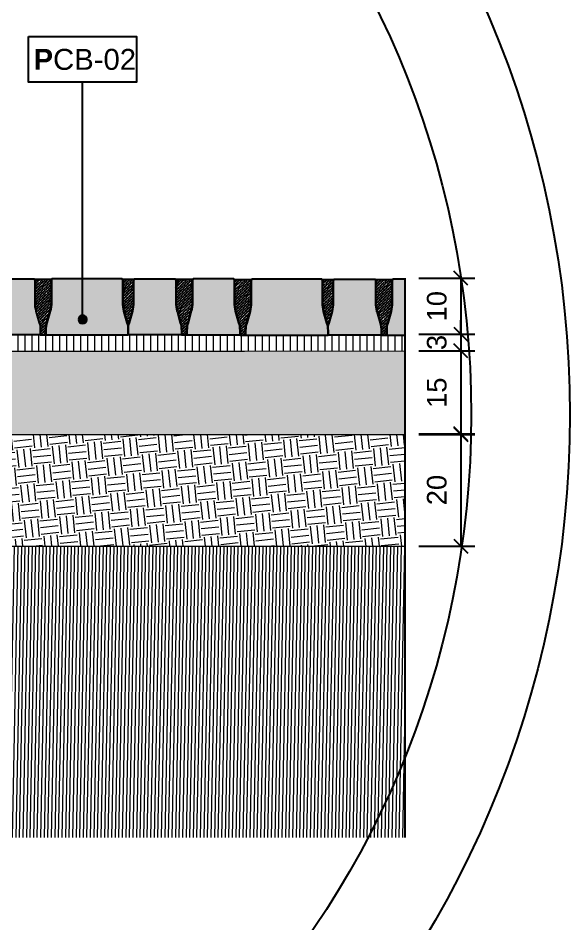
# Model space of a CAD drawing. Header units: metres. Extents: x -325 to 301, y -147 to 149.
# Drawn here: x 72.648 to 73.636, y 81.721 to 83.344 of the extents above; entities that cross this region are included whole.
import ezdxf

# ---------------------------------------------------------------- set-up
doc = ezdxf.new("R2010")
doc.units = ezdxf.units.M
doc.layers.get('Defpoints').update_dxf_attribs({"lineweight": 13})
doc.layers.add('-aux', color=50, linetype='Continuous', plot=False)
doc.layers.add('-AUX-TWQ', color=1, linetype='Continuous', plot=False)
doc.layers.add('0-TX-1_25', color=7, linetype='Continuous', true_color=0x3f4f7f)
doc.layers.add('EIT_3 TR sorra', color=7, linetype='Continuous', true_color=0xd8ceb0)
for name, color, linetype, lineweight, true_color in [('03-TR-Paviment_05_Open Joint Precast Pavements', 7, 'Continuous', 5, 0xb3b3b3), ('3-TR sorra granitica', 7, 'Continuous', 0, 0xf2dac9), ('3-TR tot_u', 7, 'Continuous', 5, 0x787878)]:
    doc.layers.add(name, color=color, linetype=linetype, lineweight=lineweight, true_color=true_color)
for name, color, linetype, lineweight in [('1-CM', 7, 'Continuous', 0), ('3-TR Seleccionat', 44, 'Continuous', 0), ('3-TR Tot-u', 37, 'Continuous', 0)]:
    doc.layers.add(name, color=color, linetype=linetype, lineweight=lineweight)
for name, color, linetype in [('1-L- kodolé', 7, 'Continuous'), ('1-SECCIÓ', 1, 'Continuous'), ('A-KEYPLAN_HATCH', 7, 'Continuous'), ('A_TEXT_2', 7, 'Continuous')]:
    doc.layers.add(name, color=color, linetype=linetype)
doc.styles.get("Standard").update_dxf_attribs({"font": 'arial.ttf'})
doc.dimstyles.new('ISO-25', dxfattribs={"dimtxt": 0.1, "dimasz": 0.1, "dimexe": 0.1, "dimexo": 0.1, "dimgap": 0.1, "dimtad": 1, "dimdec": 0, "dimlfac": 100, "dimzin": 9, "dimtxsty": 'Standard', "dimblk": 'OBLIQUE', "dimcen": 0.1, "dimadec": 0, "dimazin": 0, "dimtfac": 1, "dimtdec": 0, "dimtmove": 0, "dimatfit": 3, "dimldrblk": 'OBLIQUE', "dimfxl": 1, "dimarcsym": 0})
pattern_1 = [(44.44704254352422, (41.90206801000642, 12.55238110289821), (0.001874050511207277, 0.006619192748027979), [0.008532812500000073, -0.001706562500000015, 0, -0.001706562500000015])]
pattern_2 = [(44.44704254352422, (42.25955610162739, 12.55186861152586), (0.001874050511207277, 0.006619192748027979), [0.008532812500000072, -0.001706562500000015, 0, -0.001706562500000015])]

# ---------------------------------------------------------------- blocks, each defined once
blk = doc.blocks.new('_Oblique')
at = {"color": 0, "lineweight": -2}
blk.add_line((-0.499999999995058, -0.4999999998130015), (0.500000000028669, 0.500000000163238), dxfattribs=at)
blk = doc.blocks.new('*D1108')
at = {"layer": '0-TX-1_25', "color": 0, "lineweight": -2, "transparency": 16777216}
for p, q in [((73.36567463229437, 82.87770680292785), (73.46565782975114, 82.87770680292785)), ((73.44065782975113, 82.87770680292785), (73.44065782975113, 82.7777065137975)), ((73.36567463229437, 82.7777065137975), (73.46565782975114, 82.7777065137975))]:
    blk.add_line(p, q, dxfattribs=at)
at = {"layer": 'Defpoints', "color": 0, "transparency": 16777216}
for p in [(73.34067463229437, 82.87770680292785), (73.34067463229437, 82.7777065137975), (73.44065782975113, 82.7777065137975)]:
    blk.add_point(p, dxfattribs=at)
at = {"layer": '0-TX-1_25', "color": 0, "lineweight": -2, "transparency": 16777216, "xscale": 0.025, "yscale": 0.025, "zscale": 0.025}
for p, rotation in [((73.44065782975113, 82.87770680292785), 90), ((73.44065782975113, 82.7777065137975), 270)]:
    blk.add_blockref('_Oblique', p, dxfattribs=dict(at, rotation=rotation))
at = {"layer": '0-TX-1_25', "color": 0, "transparency": 16777216, "insert": (73.39778777518087, 82.82770665836264), "char_height": 0.035, "attachment_point": 5, "rotation": 90}
blk.add_mtext('10', dxfattribs=at)
blk = doc.blocks.new('*D1109')
at = {"layer": '0-TX-1_25', "color": 0, "lineweight": -2, "transparency": 16777216}
for p, q in [((73.44065782975059, 82.7777065137975), (73.44065782975059, 82.8027065137975)), ((73.36567463229437, 82.7777065137975), (73.4656578297506, 82.7777065137975)), ((73.44065782975059, 82.7777065137975), (73.44065782975059, 82.74770630473698)), ((73.36568174652153, 82.74770630473698), (73.4656578297506, 82.74770630473698)), ((73.44065782975059, 82.74770630473698), (73.44065782975059, 82.72270630473697))]:
    blk.add_line(p, q, dxfattribs=at)
at = {"layer": 'Defpoints', "color": 0, "transparency": 16777216}
for p in [(73.34067463229437, 82.7777065137975), (73.34068174652153, 82.74770630473698), (73.44065782975059, 82.74770630473698)]:
    blk.add_point(p, dxfattribs=at)
at = {"layer": '0-TX-1_25', "color": 0, "lineweight": -2, "transparency": 16777216, "xscale": 0.025, "yscale": 0.025, "zscale": 0.025}
for p, rotation in [((73.44065782975059, 82.7777065137975), 270), ((73.44065782975059, 82.74770630473698), 90)]:
    blk.add_blockref('_Oblique', p, dxfattribs=dict(at, rotation=rotation))
at = {"layer": '0-TX-1_25', "color": 0, "transparency": 16777216, "insert": (73.39777583793614, 82.76270640926721), "char_height": 0.035, "attachment_point": 5, "rotation": 90}
blk.add_mtext('3', dxfattribs=at)
blk = doc.blocks.new('*D1110')
at = {"layer": '0-TX-1_25', "color": 0, "lineweight": -2, "transparency": 16777216}
for p, q in [((73.36567463229437, 82.74770630294012), (73.46565782975122, 82.74770630294012)), ((73.44065782975122, 82.74770630294012), (73.44065782975122, 82.59770630294011)), ((73.36567463229437, 82.59770630294011), (73.46565782975122, 82.59770630294011))]:
    blk.add_line(p, q, dxfattribs=at)
at = {"layer": 'Defpoints', "color": 0, "transparency": 16777216}
for p in [(73.34067463229437, 82.74770630294012), (73.34067463229437, 82.59770630294011), (73.44065782975122, 82.59770630294011)]:
    blk.add_point(p, dxfattribs=at)
at = {"layer": '0-TX-1_25', "color": 0, "lineweight": -2, "transparency": 16777216, "xscale": 0.025, "yscale": 0.025, "zscale": 0.025}
for p, rotation in [((73.44065782975122, 82.74770630294012), 90), ((73.44065782975122, 82.59770630294011), 270)]:
    blk.add_blockref('_Oblique', p, dxfattribs=dict(at, rotation=rotation))
at = {"layer": '0-TX-1_25', "color": 0, "transparency": 16777216, "insert": (73.39778777518096, 82.67270630294009), "char_height": 0.035, "attachment_point": 5, "rotation": 90}
blk.add_mtext('15', dxfattribs=at)
blk = doc.blocks.new('hatch keyplan 2')
at = {"layer": 'A-KEYPLAN_HATCH'}
blk.add_lwpolyline([(0, 0.005476596624248486), (0.012874798693294, 0.005476596623793739), (0.012874798693294, -2.273736754432321e-13), (0, 0)], close=True, dxfattribs=at)
blk = doc.blocks.new('hatch keyplan')
at = {"layer": 'A-KEYPLAN_HATCH'}
blk.add_blockref('hatch keyplan 2', (1.430579833341536, 0.8521467901477053), dxfattribs=at)
blk = doc.blocks.new('PCB03')
at = {"layer": 'A-KEYPLAN_HATCH'}
blk.add_blockref('hatch keyplan', (-1.42957983326266, -0.8521467901535917), dxfattribs=at)
at = {"layer": 'A_TEXT_2', "insert": (0.0002022692309803231, 0.0039881901570753), "char_height": 0.0025, "attachment_point": 1}
blk.add_mtext_dynamic_manual_height_columns('\\pi0.00139;{\\fArial|b1|i0|c0|p34;P}CB-02', width=0.01456192034901793, gutter_width=0.015, heights=[0], dxfattribs=at)
blk = doc.blocks.new('POINT')
at = {"layer": '0-TX-1_25'}
h = blk.add_hatch(dxfattribs=at)
h.set_pattern_fill('ANGLE', color=256)
h.set_pattern_definition([(0, (-83.74681484067048, -12.72584030761209), (0, 6.985), [5.08, -1.905]), (90, (-83.74681484067048, -12.72584030761209), (-6.985, 4.277078946022131e-16), [5.08, -1.905])])
edge = h.paths.add_edge_path()
edge.add_arc((0, 0), 0.0075, 0, 360)
h = blk.add_hatch(color=256, dxfattribs=at)
h.dxf.hatch_style = 1
edge = h.paths.add_edge_path()
edge.add_arc((0, 0), 0.0075, 0, 360)
blk.add_circle((0, 0), 0.0075, dxfattribs=at)
blk = doc.blocks.new('*D1111')
at = {"layer": '0-TX-1_25', "color": 0, "lineweight": -2, "transparency": 16777216}
for p, q in [((73.36567463229437, 82.59913649836415), (73.46565782975131, 82.59913649836415)), ((73.4406578297513, 82.59913649836415), (73.4406578297513, 82.39758720596006)), ((73.3656532591225, 82.39758720596006), (73.46565782975131, 82.39758720596006))]:
    blk.add_line(p, q, dxfattribs=at)
at = {"layer": 'Defpoints', "color": 0, "transparency": 16777216}
for p in [(73.34067463229437, 82.59913649836415), (73.34065325912249, 82.39758720596006), (73.4406578297513, 82.39758720596006)]:
    blk.add_point(p, dxfattribs=at)
at = {"layer": '0-TX-1_25', "color": 0, "lineweight": -2, "transparency": 16777216, "xscale": 0.025, "yscale": 0.025, "zscale": 0.025}
for p, rotation in [((73.4406578297513, 82.59913649836415), 90), ((73.4406578297513, 82.39758720596006), 270)]:
    blk.add_blockref('_Oblique', p, dxfattribs=dict(at, rotation=rotation))
at = {"layer": '0-TX-1_25', "color": 0, "transparency": 16777216, "insert": (73.39778777518104, 82.49836185216208), "char_height": 0.035, "attachment_point": 5, "rotation": 90}
blk.add_mtext('20', dxfattribs=at)

msp = doc.modelspace()

# ---------------------------------------------------------------- hatches: boundary and pattern name
at = {"layer": '03-TR-Paviment_05_Open Joint Precast Pavements'}
h = msp.add_hatch(color=256, dxfattribs=at)
h.dxf.hatch_style = 1
edge = h.paths.add_edge_path()
edge.add_line((72.46669261531565, 82.77661775204255), (72.46669468805783, 82.7848135306011))
edge.add_arc((72.51511224457983, 82.78480128005121), 0.0484175580718065, 163.9864839671064, 179.9855030934922, ccw=False)
edge.add_line((72.46857345012755, 82.79815794657269), (72.47452533783904, 82.81889617641033))
edge.add_arc((72.41959814629426, 82.83466031951957), 0.05714459361098995, 343.9864832329495, 359.9855023592307)
edge.add_line((72.47674273807591, 82.83464586013376), (72.47675314348005, 82.87577113308072))
edge.add_line((72.47675314348005, 82.87577113308072), (72.47755034859348, 82.87577093137406))
edge.add_line((72.47755034859348, 82.87577093137406), (72.47755056215922, 82.87661500715721))
edge.add_line((72.47755056215922, 82.87661500715721), (72.67712200508102, 82.87656451306756))
edge.add_line((72.67712200508102, 82.87656451306756), (72.6771217915149, 82.87572043588743))
edge.add_line((72.6771217915149, 82.87572043588743), (72.67791899709493, 82.87572023790595))
edge.add_line((72.67791899709493, 82.87572023790595), (72.67790859122454, 82.8345949626308))
edge.add_arc((72.73505318065014, 82.83458050014286), 0.05714459125573003, 179.9854992482956, 195.9845183745781)
edge.add_line((72.6801180198973, 82.81884415930888), (72.68605941212023, 82.7981029160751))
edge.add_arc((72.63951386966306, 82.78476980219656), 0.04841755310143038, -0.01449590928757516, 15.984523217103913, ccw=False)
edge.add_line((72.6879314212149, 82.78475755249063), (72.68792934754151, 82.77656177439798))
edge.add_line((72.68792934754151, 82.77656177439798), (72.46669261531565, 82.77661775204255))
h = msp.add_hatch(color=256, dxfattribs=at)
h.dxf.hatch_style = 1
edge = h.paths.add_edge_path()
edge.add_line((72.84549138415284, 82.77652190661951), (72.84549345782634, 82.78471768517782))
edge.add_arc((72.79707590604121, 82.78472993322708), 0.04841755333429823, 359.9855060512359, 375.9845251776247)
edge.add_line((72.84362144826602, 82.79806304876242), (72.83768005650793, 82.81880428873644))
edge.add_arc((72.89261521891767, 82.83454062980286), 0.0571445929125616, 179.9854990148562, 195.9845181411388, ccw=False)
edge.add_line((72.83547062783529, 82.83455509252404), (72.83548103417064, 82.8756803650051))
edge.add_line((72.83548103417064, 82.8756803650051), (72.83468382672902, 82.875680567178))
edge.add_line((72.83468382672902, 82.875680567178), (72.83468404076079, 82.876524644358))
edge.add_line((72.83468404076079, 82.876524644358), (72.70885817307534, 82.87655648233776))
edge.add_line((72.70885817307534, 82.87655648233776), (72.70885796090576, 82.87571240329463))
edge.add_line((72.70885796090576, 82.87571240329463), (72.70806075486217, 82.87571260965814))
edge.add_line((72.70806075486217, 82.87571260965814), (72.70805034945742, 82.83458733438287))
edge.add_arc((72.65090576241393, 82.83460179612275), 0.05714458887343205, 343.98648087144414, 359.9854999977297, ccw=False)
edge.add_line((72.70583294875524, 82.81883765205656), (72.69988106243994, 82.79809941895891))
edge.add_arc((72.74641985476896, 82.78474274935715), 0.04841755688068097, 163.9864797703005, 179.9854988966872)
edge.add_line((72.69800229943898, 82.78475500345323), (72.69800022623116, 82.77655922489478))
edge.add_line((72.69800022623116, 82.77655922489478), (72.84549138415284, 82.77652190661951))
h = msp.add_hatch(color=256, dxfattribs=at)
h.dxf.hatch_style = 1
edge = h.paths.add_edge_path()
edge.add_line((72.8454913841525, 82.77652190522252), (72.84549345782634, 82.78471768517782))
edge.add_arc((72.89391101600522, 82.78470543486027), 0.04841755972863385, 163.9864842425335, 179.985503368924, ccw=False)
edge.add_line((72.8473722198962, 82.79806210161509), (72.8533241066761, 82.81880033052163))
edge.add_arc((72.79839691655468, 82.83456447174103), 0.05714459172152545, 343.9864846605616, 359.9855037868452)
edge.add_line((72.85554150644722, 82.83455001377955), (72.8555519127828, 82.8756752871919))
edge.add_line((72.8555519127828, 82.8756752871919), (72.85634911743057, 82.87567508548535))
edge.add_line((72.85634911743057, 82.87567508548535), (72.85634933146197, 82.87651916126839))
edge.add_line((72.85634933146197, 82.87651916126839), (72.92964712309299, 82.87650061659282))
edge.add_line((72.92964712309299, 82.87650061659282), (72.9296469095269, 82.8756565394127))
edge.add_line((72.9296469095269, 82.8756565394127), (72.93044411464103, 82.8756563405))
edge.add_line((72.93044411464103, 82.8756563405), (72.93043370970186, 82.83453106475898))
edge.add_arc((72.98757829296711, 82.83451660651747), 0.05714458509430699, 179.9855035043983, 195.9845226306774)
edge.add_line((72.9326431393064, 82.81878026329946), (72.93858453152932, 82.79803902006569))
edge.add_arc((72.89203898741526, 82.78470590595471), 0.04841755475826562, -0.014496184786708, 15.984522941604212, ccw=False)
edge.add_line((72.94045654062387, 82.78469365601555), (72.94045446601918, 82.77649787792313))
edge.add_line((72.94045446601918, 82.77649787792313), (72.8454913841525, 82.77652190522252))
h = msp.add_hatch(color=256, dxfattribs=at)
h.dxf.hatch_style = 1
edge = h.paths.add_edge_path()
edge.add_line((73.04541754780792, 82.77647132045107), (73.04541962194776, 82.78466710180325))
edge.add_arc((72.99700206731572, 82.78467935363247), 0.04841755618217186, 359.9855015790058, 375.9845207053944)
edge.add_line((73.043547613319, 82.79801246631892), (73.0376062201636, 82.81875370489632))
edge.add_arc((73.09254137856237, 82.83449005046845), 0.05714459029745506, 179.9855044652661, 195.9845235915485, ccw=False)
edge.add_line((73.03539679009373, 82.83450450775294), (73.03540719549787, 82.87562978069988))
edge.add_line((73.03540719549787, 82.87562978069988), (73.03460998945334, 82.8756299833381))
edge.add_line((73.03460998945334, 82.8756299833381), (73.03461020395063, 82.87647406005235))
edge.add_line((73.03461020395063, 82.87647406005235), (72.96131241092264, 82.87649260472827))
edge.add_line((72.96131241092264, 82.87649260472827), (72.96131219921895, 82.87564852661635))
edge.add_line((72.96131219921895, 82.87564852661635), (72.96051499364079, 82.8756487320484))
edge.add_line((72.96051499364079, 82.8756487320484), (72.9605045887016, 82.83452345630738))
edge.add_arc((72.90336000189038, 82.83453791639035), 0.05714458864073634, 343.9864825326847, 359.9855016589691, ccw=False)
edge.add_line((72.95828718846509, 82.81877377398091), (72.95233530075289, 82.7980355413493))
edge.add_arc((72.99887409424815, 82.78467888003124), 0.04841755571649195, 163.9864895733138, 179.9855086997)
edge.add_line((72.95045654008027, 82.78469112584303), (72.9504544664069, 82.77649534775036))
edge.add_line((72.9504544664069, 82.77649534775036), (73.04541754780792, 82.77647132045107))
h = msp.add_hatch(color=256, dxfattribs=at)
h.dxf.hatch_style = 1
edge = h.paths.add_edge_path()
edge.add_line((73.2029794757738, 82.77600941524716), (73.2029815494473, 82.78420519380548))
edge.add_arc((73.15456399766218, 82.78421744185474), 0.04841755333429823, 359.9855060512359, 375.9845251776247)
edge.add_line((73.20110953988699, 82.79755055739007), (73.1951681481289, 82.8182917973641))
edge.add_arc((73.25010331053863, 82.83402813843051), 0.0571445929125616, 179.9854990148562, 195.9845181411388, ccw=False)
edge.add_line((73.19295871945626, 82.8340426011517), (73.1929691257916, 82.87516787363275))
edge.add_line((73.1929691257916, 82.87516787363275), (73.19217191834998, 82.87516807580565))
edge.add_line((73.19217191834998, 82.87516807580565), (73.19217213238176, 82.87601215298565))
edge.add_line((73.19217213238176, 82.87601215298565), (73.0663462646963, 82.87604399096541))
edge.add_line((73.0663462646963, 82.87604399096541), (73.06634605252673, 82.87519991192228))
edge.add_line((73.06634605252673, 82.87519991192228), (73.06554884648314, 82.87520011828579))
edge.add_line((73.06554884648314, 82.87520011828579), (73.06553844107839, 82.83407484301053))
edge.add_arc((73.00839385403489, 82.8340893047504), 0.05714458887343205, 343.98648087144414, 359.9854999977297, ccw=False)
edge.add_line((73.06332104037621, 82.81832516068421), (73.05736915406091, 82.79758692758656))
edge.add_arc((73.10390794638992, 82.7842302579848), 0.04841755688068097, 163.9864797703005, 179.9854988966872)
edge.add_line((73.05549039105995, 82.78424251208088), (73.05548831785212, 82.77604673352243))
edge.add_line((73.05548831785212, 82.77604673352243), (73.2029794757738, 82.77600941524716))
h = msp.add_hatch(color=256, dxfattribs=at)
h.dxf.hatch_style = 1
edge = h.paths.add_edge_path()
edge.add_line((73.20297947577346, 82.77600941385018), (73.2029815494473, 82.78420519380548))
edge.add_arc((73.25139910762618, 82.78419294348792), 0.04841755972863385, 163.9864842425335, 179.985503368924, ccw=False)
edge.add_line((73.20486031151717, 82.79754961024274), (73.21081219829706, 82.81828783914928))
edge.add_arc((73.15588500817564, 82.83405198036868), 0.05714459172152545, 343.9864846605616, 359.9855037868452)
edge.add_line((73.21302959806819, 82.8340375224072), (73.21304000440377, 82.87516279581955))
edge.add_line((73.21304000440377, 82.87516279581955), (73.21383720905153, 82.87516259411301))
edge.add_line((73.21383720905153, 82.87516259411301), (73.21383742308294, 82.87600666989604))
edge.add_line((73.21383742308294, 82.87600666989604), (73.28713521471396, 82.87598812522047))
edge.add_line((73.28713521471396, 82.87598812522047), (73.28713500114786, 82.87514404804035))
edge.add_line((73.28713500114786, 82.87514404804035), (73.287932206262, 82.87514384912765))
edge.add_line((73.287932206262, 82.87514384912765), (73.28792180132282, 82.83401857338663))
edge.add_arc((73.34506638458808, 82.83400411514512), 0.05714458509430699, 179.9855035043983, 195.9845226306774)
edge.add_line((73.29013123092737, 82.81826777192711), (73.29607262315028, 82.79752652869334))
edge.add_arc((73.24952707903623, 82.78419341458236), 0.04841755475826562, -0.014496184786708, 15.984522941604212, ccw=False)
edge.add_line((73.29794463224484, 82.7841811646432), (73.29794255764014, 82.77598538655079))
edge.add_line((73.29794255764014, 82.77598538655079), (73.20297947577346, 82.77600941385018))
h = msp.add_hatch(color=256, dxfattribs=at)
h.dxf.hatch_style = 1
edge = h.paths.add_edge_path()
edge.add_line((73.34067463229434, 82.77597457459805), (73.34067463229434, 82.87597457910134))
edge.add_line((73.34067463229434, 82.87597457910134), (73.31880050254361, 82.87598011335592))
edge.add_line((73.31880050254361, 82.87598011335592), (73.31880029083992, 82.875136035244))
edge.add_line((73.31880029083992, 82.875136035244), (73.31800308526175, 82.87513624067606))
edge.add_line((73.31800308526175, 82.87513624067606), (73.31799268032256, 82.83401096493503))
edge.add_arc((73.26084809351171, 82.83402542501796), 0.05714458864036685, 343.986482532645, 359.98550165903316, ccw=False)
edge.add_line((73.31577528008606, 82.81826128260856), (73.30982339237386, 82.79752304997695))
edge.add_arc((73.35636218587057, 82.78416638865862), 0.0484175557179597, 163.9864895734799, 179.985508699381)
edge.add_line((73.30794463170122, 82.78417863447068), (73.30794255802786, 82.77598285637801))
edge.add_line((73.30794255802786, 82.77598285637801), (73.34067463229434, 82.77597457459805))
at = {"layer": '3-TR Seleccionat'}
h = msp.add_hatch(dxfattribs=at)
h.set_pattern_fill('ANSI31', color=256, scale=0.002, angle=223.8682194563586, style=0)
h.set_pattern_definition([(268.8682194563586, (428208.0212217269, -659339.2882338898), (-0.006348761178338337, 0.0001254252782496586), [])])
h.paths.add_polyline_path([(70.45983743795567, 82.39770630294008), (70.45983743795567, 81.8756252264549), (73.34067463229434, 81.8756252264549), (73.34067463229434, 82.39758719709839), (71.81408419160496, 82.39826779558673), (71.69916018170633, 82.39826779558673)])
at = {"layer": '3-TR sorra granitica'}
h = msp.add_hatch(dxfattribs=at)
h.set_pattern_fill('LINE', color=256, scale=0.09999999999999998, angle=54.36802460532453, style=0)
h.set_pattern_definition([(90.01449684407237, (95.82043728644581, 290.9385412029161), (-0.0124999995998879, -3.162720719002675e-06), [])])
h.paths.add_polyline_path([(71.76191055765948, 82.77653495959642), (71.76360552622567, 82.74733362094703), (71.76405269853656, 82.74731787026792), (71.7623633000689, 82.77653493550399)])
h.paths.add_polyline_path([(71.78362281468547, 82.74729742367694), (71.76233227158734, 82.7765349807157), (73.34038096866541, 82.7765997352941), (73.34096829592325, 82.74687047700156)])
at = {"layer": '3-TR Tot-u'}
h = msp.add_hatch(dxfattribs=at)
h.set_pattern_fill('EARTH', color=256, scale=0.005, angle=-84.07414778341365)
h.set_pattern_definition([(275.9258522165863, (7.933587806335481, 3.010838170703835), (0.03485825126725671, -0.02830242601949161), [0.03175, -0.03175]), (275.9258522165863, (7.945430433326749, 3.01206738793779), (0.03485825126725671, -0.02830242601949161), [0.03175, -0.03175]), (275.9258522165863, (7.957273060318009, 3.013296605171746), (0.03485825126725671, -0.02830242601949161), [0.03175, -0.03175]), (5.925852216586344, (7.961630341726419, 3.009758801919304), (0.02830242601949161, 0.03485825126725671), [0.03174999999999998, -0.03174999999999998]), (5.925852216586344, (7.962859558960375, 2.997916174928051), (0.02830242601949161, 0.03485825126725671), [0.03174999999999998, -0.03174999999999998]), (5.925852216586344, (7.96408877619433, 2.986073547936783), (0.02830242601949161, 0.03485825126725671), [0.03174999999999998, -0.03174999999999998])])
h.paths.add_polyline_path([(71.76140032891931, 82.59826779558674), (73.34067463229434, 82.59770630294008), (73.34067463229434, 82.39770630294008), (71.69916018170633, 82.39826779558673)])
at = {"layer": '3-TR tot_u'}
h = msp.add_hatch(dxfattribs=at)
h.set_pattern_fill('AR-CONC', color=256, scale=0.0002499999999999997, angle=92.9928143935928)
h.set_pattern_definition([(142.9928143935928, (7.933587806335481, 3.010838170703835), (0.00160133854976033, 0.04569209416202706), [0.004762499999999995, -0.05238749999999995]), (87.99281439359284, (7.933587806335481, 3.010838170703835), (-0.04723904418761809, -0.01129264178091974), [0.003809999999999996, -0.04191014604249996]), (193.4442590935928, (7.933721250945119, 3.014645832999179), (-0.04563770368725484, 0.03439945236275431), [0.004047502199999994, -0.04452256114999993]), (139.1770143935928, (7.920905127986337, 3.010175094620607), (0.00695793884922797, 0.0682260934048176), [0.007143749999999992, -0.07858124999999991]), (189.6283720035927, (7.921484949663181, 3.015860597035896), (-0.06487092434638955, 0.05604051034146583), [0.006071255784999993, -0.06678390203999993]), (84.17696556359282, (7.920905127986337, 3.010175094620607), (-0.06487092434352237, 0.05604051034498883), [0.005714991767499994, -0.06286493297999993]), (113.9928143935928, (7.923744259532008, 3.016682202815986), (0.02355245547627941, 0.03918673552424966), [0.004762499999999994, -0.05238749999999994]), (58.99281439359278, (7.923744259532008, 3.016682202815986), (-0.04679086962607495, 0.01302528763197387), [0.003809999999999996, -0.04190999999999995]), (164.4442593935928, (7.925706964167858, 3.019947764108906), (-0.02323841438272714, 0.05221202305941412), [0.004047502199999996, -0.04452248439999995]), (130.4928143935928, (7.933587806335481, 3.010838170703835), (-0.02115024290892982, -0.0003325720948346777), [0, -0.04140199999999996, 0, -0.04254499999999996, 0, -0.04206874999999995]), (100.4928143935928, (7.933587806335481, 3.010838170703835), (-0.02588315998721204, 0.01537450676871891), [0, -0.02425699999999997, 0, -0.04044949999999996, 0, -0.01603374999999999]), (60.4928143935928, (7.934327136168278, 2.996696984344538), (-0.0003395878614522781, 0.03392619092123889), [0, -0.01587499999999998, 0, -0.04952999999999995, 0, -0.06572249999999992]), (50.49281439359279, (7.934658674209892, 2.99035564516997), (-0.008281435526141462, 0.03664990282591291), [0, -0.02063749999999997, 0, -0.03289299999999994, 0, -0.04667249999999993])])
h.paths.add_polyline_path([(71.76486160242779, 82.627159341523), (71.76061167839266, 82.74624900368362), (71.76250887637032, 82.74624933729817)], flags=16)
h.paths.add_polyline_path([(71.81803596127558, 82.59770630294008), (70.45983743795567, 82.59770630294008), (70.45983743795567, 82.74649629266314), (73.03751768579386, 82.74647354240909), (73.34067463229434, 82.7464689344325), (73.34067463229434, 82.59770630294008), (71.82936470668974, 82.59770630294008)])
at = {"layer": 'EIT_3 TR sorra'}
h = msp.add_hatch(dxfattribs=at)
h.set_pattern_fill('ANSI36', color=256, scale=0.00107500000000001, angle=-0.5529574564757708, style=0, double=1)
h.set_pattern_definition(pattern_1)
edge = h.paths.add_edge_path()
edge.add_line((72.68800022542628, 82.77655826586752), (72.69800022395148, 82.77655573616089))
edge.add_line((72.69800022395148, 82.77655573616089), (72.69800229809037, 82.78475151378777))
edge.add_arc((72.74641984964275, 82.78473926254046), 0.04841755310236197, 163.9864831405819, 179.9855022666926, ccw=False)
edge.add_line((72.69988106015977, 82.79809592836239), (72.70583294740676, 82.81883416285675))
edge.add_arc((72.65090576178883, 82.83459830006288), 0.05714458628566711, 343.9864872826742, 359.9855064088918)
edge.add_line((72.70805034624618, 82.8345838447179), (72.70806075299964, 82.87571261012427))
edge.add_line((72.70806075299964, 82.87571261012427), (72.67798987586231, 82.87572021764407))
edge.add_line((72.67798987586231, 82.87572021764407), (72.67797946957461, 82.83459145270326))
edge.add_arc((72.73512405804325, 82.83457699541874), 0.05714459029745443, 179.9855044652376, 195.9845235915485)
edge.add_line((72.68018889964448, 82.81884064984662), (72.68613029093618, 82.79809940707877))
edge.add_arc((72.63958475202455, 82.78476629200806), 0.04841755002127642, -0.014493397479498071, 15.984525728737026, ccw=False)
edge.add_line((72.68800230049676, 82.7847540444255), (72.68800022542628, 82.77655826586752))
edge.add_line((72.68800022542628, 82.77655826586752), (72.69800022395148, 82.77655573616089))
h = msp.add_hatch(dxfattribs=at)
h.set_pattern_fill('ANSI36', color=256, scale=0.00107500000000001, angle=-0.5529574564757708, style=0, double=1)
h.set_pattern_definition(pattern_1)
edge = h.paths.add_edge_path()
edge.add_line((72.84549138187116, 82.77651840996936), (72.84549345647585, 82.78471418806181))
edge.add_arc((72.8939110073309, 82.78470194178506), 0.0484175524037779, 163.9864890223759, 179.9855081484839, ccw=False)
edge.add_line((72.84737221714825, 82.79805860263676), (72.85332410392922, 82.81879683573426))
edge.add_arc((72.79839691546444, 82.83456097672035), 0.05714459006481496, 343.9864844272014, 359.98550355342)
edge.add_line((72.85554150370021, 82.83454651852648), (72.8555519095234, 82.87567528812404))
edge.add_line((72.8555519095234, 82.87567528812404), (72.83548103044522, 82.87568036454037))
edge.add_line((72.83548103044522, 82.87568036454037), (72.83547062648503, 82.83455159633932))
edge.add_arc((72.89261521780054, 82.83453713527484), 0.0571445931452713, 179.9855006759998, 195.9845198023126)
edge.add_line((72.83768005562334, 82.81880079255161), (72.84362144831204, 82.79805954978339))
edge.add_arc((72.7970759139061, 82.78472643872368), 0.04841754458525061, -0.014496492163800667, 15.984522634050677, ccw=False)
edge.add_line((72.84549345694163, 82.78471418852735), (72.84549138233672, 82.77651840950358))
h = msp.add_hatch(dxfattribs=at)
h.set_pattern_fill('ANSI36', color=256, scale=0.00107500000000001, angle=-0.5529574564757708, style=0, double=1)
h.set_pattern_definition(pattern_1)
edge = h.paths.add_edge_path()
edge.add_line((72.94045446420243, 82.77649437847889), (72.95045446179596, 82.77649184737552))
edge.add_line((72.95045446179596, 82.77649184737552), (72.95045653686654, 82.78468762639916))
edge.add_arc((72.99887409126762, 82.7846753789304), 0.04841755595011386, 163.9864876128517, 179.9855067389631, ccw=False)
edge.add_line((72.95233529800483, 82.7980320419053), (72.9582871843199, 82.81877027407162))
edge.add_arc((72.90335999585517, 82.83453441505775), 0.05714459006476816, 343.9864844271583, 359.9855035533773)
edge.add_line((72.9605045840909, 82.83451995686383), (72.96051499084695, 82.87564873251476))
edge.add_line((72.96051499084695, 82.87564873251476), (72.93044411324394, 82.87565634003468))
edge.add_line((72.93044411324394, 82.87565634003468), (72.93043370741918, 82.83452756438354))
edge.add_arc((72.98757829896793, 82.83451310497583), 0.05714459337809481, 179.9855023372147, 195.9845214635273)
edge.add_line((72.93264313702316, 82.81877676059571), (72.93858452924668, 82.79803551969026))
edge.add_arc((72.89203899010256, 82.7847024062765), 0.04841754978849187, -0.014495358204897002, 15.984523768012707, ccw=False)
edge.add_line((72.94045653834158, 82.78469015703709), (72.94045446420243, 82.77649437847889))
edge.add_line((72.94045446420243, 82.77649437847889), (72.95045446179596, 82.77649184737552))
h = msp.add_hatch(dxfattribs=at)
h.set_pattern_fill('ANSI36', color=256, scale=0.00107500000000001, angle=-0.5529574564757708, style=0, double=1)
h.set_pattern_definition(pattern_2)
edge = h.paths.add_edge_path()
edge.add_line((73.04548831704724, 82.77604577449517), (73.05548831557245, 82.77604324478854))
edge.add_line((73.05548831557245, 82.77604324478854), (73.05549038971134, 82.78423902241542))
edge.add_arc((73.10390794126371, 82.78422677116811), 0.04841755310236197, 163.9864831405819, 179.9855022666926, ccw=False)
edge.add_line((73.05736915178073, 82.79758343699004), (73.06332103902773, 82.8183216714844))
edge.add_arc((73.0083938534098, 82.83408580869053), 0.05714458628566711, 343.9864872826742, 359.9855064088918)
edge.add_line((73.06553843786715, 82.83407135334555), (73.06554884462061, 82.87520011875192))
edge.add_line((73.06554884462061, 82.87520011875192), (73.03547796748327, 82.87520772627173))
edge.add_line((73.03547796748327, 82.87520772627173), (73.03546756119557, 82.83407896133092))
edge.add_arc((73.09261214966422, 82.8340645040464), 0.05714459029745443, 179.9855044652376, 195.9845235915485)
edge.add_line((73.03767699126544, 82.81832815847427), (73.04361838255714, 82.79758691570642))
edge.add_arc((72.99707284364551, 82.78425380063571), 0.04841755002127642, -0.014493397479498071, 15.984525728737026, ccw=False)
edge.add_line((73.04549039211773, 82.78424155305315), (73.04548831704724, 82.77604577449517))
edge.add_line((73.04548831704724, 82.77604577449517), (73.05548831557245, 82.77604324478854))
h = msp.add_hatch(dxfattribs=at)
h.set_pattern_fill('ANSI36', color=256, scale=0.00107500000000001, angle=-0.5529574564757708, style=0, double=1)
h.set_pattern_definition(pattern_2)
edge = h.paths.add_edge_path()
edge.add_line((73.20297947349212, 82.77600591859701), (73.20298154809682, 82.78420169668946))
edge.add_arc((73.25139909895186, 82.78418945041271), 0.0484175524037779, 163.9864890223759, 179.9855081484839, ccw=False)
edge.add_line((73.20486030876921, 82.79754611126441), (73.21081219555019, 82.81828434436191))
edge.add_arc((73.1558850070854, 82.834048485348), 0.05714459006481496, 343.9864844272014, 359.98550355342)
edge.add_line((73.21302959532117, 82.83403402715413), (73.21304000114436, 82.8751627967517))
edge.add_line((73.21304000114436, 82.8751627967517), (73.19296912206619, 82.87516787316802))
edge.add_line((73.19296912206619, 82.87516787316802), (73.192958718106, 82.83403910496698))
edge.add_arc((73.2501033094215, 82.8340246439025), 0.0571445931452713, 179.9855006759998, 195.9845198023126)
edge.add_line((73.1951681472443, 82.81828830117927), (73.201109539933, 82.79754705841104))
edge.add_arc((73.15456400552706, 82.78421394735133), 0.04841754458525061, -0.014496492163800667, 15.984522634050677, ccw=False)
edge.add_line((73.20298154856259, 82.784201697155), (73.20297947395768, 82.77600591813123))
h = msp.add_hatch(dxfattribs=at)
h.set_pattern_fill('ANSI36', color=256, scale=0.00107500000000001, angle=-0.5529574564757708, style=0, double=1)
h.set_pattern_definition(pattern_2)
edge = h.paths.add_edge_path()
edge.add_line((73.2979425558234, 82.77598188710654), (73.30794255341692, 82.77597935600318))
edge.add_line((73.30794255341692, 82.77597935600318), (73.3079446284875, 82.78417513502681))
edge.add_arc((73.35636218288859, 82.78416288755805), 0.04841755595011386, 163.9864876128517, 179.9855067389631, ccw=False)
edge.add_line((73.30982338962579, 82.79751955053295), (73.31577527594087, 82.81825778269928))
edge.add_arc((73.26084808747613, 82.8340219236854), 0.05714459006476816, 343.9864844271583, 359.9855035533773)
edge.add_line((73.31799267571186, 82.83400746549148), (73.31800308246791, 82.87513624114241))
edge.add_line((73.31800308246791, 82.87513624114241), (73.2879322048649, 82.87514384866233))
edge.add_line((73.2879322048649, 82.87514384866233), (73.28792179904015, 82.83401507301119))
edge.add_arc((73.3450663905889, 82.83400061360348), 0.05714459337809481, 179.9855023372147, 195.9845214635273)
edge.add_line((73.29013122864413, 82.81826426922336), (73.29607262086765, 82.79752302831791))
edge.add_arc((73.24952708172353, 82.78418991490415), 0.04841754978849187, -0.014495358204897002, 15.984523768012707, ccw=False)
edge.add_line((73.29794462996254, 82.78417766566474), (73.2979425558234, 82.77598188710654))
edge.add_line((73.2979425558234, 82.77598188710654), (73.30794255341692, 82.77597935600318))

# ---------------------------------------------------------------- linework, layer by layer
at = {"layer": '-aux'}
for points in [[(72.68800022542628, 82.77655826586752), (72.69800022395148, 82.77655573616089), (72.69800229809037, 82.78475151378777, -0.06992251114754273), (72.69988106015977, 82.79809592836239), (72.70583294740676, 82.81883416285675, 0.06992251114800961), (72.70805034624618, 82.8345838447179), (72.70806075299964, 82.87571261012427), (72.67798987586231, 82.87572021764407), (72.67797946957461, 82.83459145270326, 0.0699225111484148), (72.68018889964448, 82.81884064984662), (72.68613029093618, 82.79809940707877, -0.06992251114798485), (72.68800230049676, 82.7847540444255), (72.68800022542628, 82.77655826586752), (72.69800022395148, 82.77655573616089)], [(72.84549138233672, 82.77651840950358), (72.84549138187116, 82.77651840996936), (72.84549345647585, 82.78471418806181, -0.06992251114754273), (72.84737221714825, 82.79805860263676), (72.85332410392922, 82.81879683573426, 0.06992251114800961), (72.85554150370021, 82.83454651852648), (72.8555519095234, 82.87567528812404), (72.83548103044522, 82.87568036454037), (72.83547062648503, 82.83455159633932, 0.0699225111484148), (72.83768005562334, 82.81880079255161), (72.84362144831204, 82.79805954978339, -0.06992251114798485), (72.84549345694163, 82.78471418852735), (72.84549138233672, 82.77651840950358), (72.84549138187116, 82.77651840996936)], [(72.94045446420243, 82.77649437847889), (72.95045446179596, 82.77649184737552), (72.95045653686654, 82.78468762639916, -0.06992251114754273), (72.95233529800483, 82.7980320419053), (72.9582871843199, 82.81877027407162, 0.06992251114800961), (72.9605045840909, 82.83451995686383), (72.96051499084695, 82.87564873251476), (72.93044411324394, 82.87565634003468), (72.93043370741918, 82.83452756438354, 0.0699225111484148), (72.93264313702316, 82.81877676059571), (72.93858452924668, 82.79803551969026, -0.06992251114798485), (72.94045653834158, 82.78469015703709), (72.94045446420243, 82.77649437847889), (72.95045446179596, 82.77649184737552)], [(73.04548831704724, 82.77604577449517), (73.05548831557245, 82.77604324478854), (73.05549038971134, 82.78423902241542, -0.06992251114754273), (73.05736915178073, 82.79758343699004), (73.06332103902773, 82.8183216714844, 0.06992251114800961), (73.06553843786715, 82.83407135334555), (73.06554884462061, 82.87520011875192), (73.03547796748327, 82.87520772627173), (73.03546756119557, 82.83407896133092, 0.0699225111484148), (73.03767699126544, 82.81832815847427), (73.04361838255714, 82.79758691570642, -0.06992251114798485), (73.04549039211773, 82.78424155305315), (73.04548831704724, 82.77604577449517), (73.05548831557245, 82.77604324478854)], [(73.20297947395768, 82.77600591813123), (73.20297947349212, 82.77600591859701), (73.20298154809682, 82.78420169668946, -0.06992251114754273), (73.20486030876921, 82.79754611126441), (73.21081219555019, 82.81828434436191, 0.06992251114800961), (73.21302959532117, 82.83403402715413), (73.21304000114436, 82.8751627967517), (73.19296912206619, 82.87516787316802), (73.192958718106, 82.83403910496698, 0.0699225111484148), (73.1951681472443, 82.81828830117927), (73.201109539933, 82.79754705841104, -0.06992251114798485), (73.20298154856259, 82.784201697155), (73.20297947395768, 82.77600591813123), (73.20297947349212, 82.77600591859701)], [(73.2979425558234, 82.77598188710654), (73.30794255341692, 82.77597935600318), (73.3079446284875, 82.78417513502681, -0.06992251114754273), (73.30982338962579, 82.79751955053295), (73.31577527594087, 82.81825778269928, 0.06992251114800961), (73.31799267571186, 82.83400746549148), (73.31800308246791, 82.87513624114241), (73.2879322048649, 82.87514384866233), (73.28792179904015, 82.83401507301119, 0.0699225111484148), (73.29013122864413, 82.81826426922336), (73.29607262086765, 82.79752302831791, -0.06992251114798485), (73.29794462996254, 82.78417766566474), (73.2979425558234, 82.77598188710654), (73.30794255341692, 82.77597935600318)]]:
    msp.add_lwpolyline(points, format="xyb", dxfattribs=at)
at = {"layer": '-AUX-TWQ'}
for radius in [1.820887697150468, 1.644287805263133]:
    msp.add_circle((71.81497255499126, 82.6333612604479), radius, dxfattribs=at)
at = {"layer": '0-TX-1_25'}
msp.add_lwpolyline([(72.76357574253075, 82.80394069620326), (72.76357574253075, 83.22888841850958)], dxfattribs=at)
at = {"layer": '1-CM'}
for p, q in [((73.05340693535562, 82.74649629266314), (71.83409585684757, 82.74649629266314)), ((71.69520805467388, 82.59770630294008), (73.34067463229434, 82.59770630294008)), ((71.69916018170633, 82.39826779558673), (73.34067463229434, 82.39758719709839))]:
    msp.add_line(p, q, dxfattribs=at)
for points in [[(71.76575217779984, 82.74730160627198), (71.76235321927328, 82.74733413426387), (71.76237338065619, 82.77656364993986), (73.05340693535562, 82.77657378381824), (73.34067463229434, 82.77669115846584), (73.34067463229434, 82.77669115846584)], [(73.34067463229434, 82.74627610751605), (71.76575217779984, 82.74730160627198)]]:
    msp.add_lwpolyline(points, dxfattribs=at)
at = {"layer": '1-L- kodolé'}
for points in [[(72.46669261531565, 82.77661775204255), (72.46669468805783, 82.7848135306011, -0.06992251114875708), (72.46857345012755, 82.79815794657269), (72.47452533783904, 82.81889617641033, 0.0699225111482901), (72.47674273807591, 82.83464586013376), (72.47675314348005, 82.87577113308072), (72.47755034859348, 82.87577093137406), (72.47755056215922, 82.87661500715721), (72.67712200508102, 82.87656451306756), (72.6771217915149, 82.87572043588743), (72.67791899709493, 82.87572023790595), (72.67790859122454, 82.8345949626308, 0.0699225111482901), (72.6801180198973, 82.81884415930888), (72.68605941212023, 82.7981029160751, -0.06992251114875708), (72.6879314212149, 82.78475755249063), (72.68792934754151, 82.77656177439798)], [(72.84549138415284, 82.77652190661951), (72.84549345782634, 82.78471768517782, 0.06992251114875708), (72.84362144826602, 82.79806304876242), (72.83768005650793, 82.81880428873644, -0.0699225111482901), (72.83547062783529, 82.83455509252404), (72.83548103417064, 82.8756803650051), (72.83468382672902, 82.875680567178), (72.83468404076079, 82.876524644358), (72.70885817307534, 82.87655648233776), (72.70885796090576, 82.87571240329463), (72.70806075486217, 82.87571260965814), (72.70805034945742, 82.83458733438287, -0.0699225111482901), (72.70583294875524, 82.81883765205656), (72.69988106243994, 82.79809941895891, 0.06992251114875708), (72.69800229943898, 82.78475500345323), (72.69800022623116, 82.77655922489478)], [(72.8454913841525, 82.77652190522252), (72.84549345782634, 82.78471768517782, -0.06992251114875708), (72.8473722198962, 82.79806210161509), (72.8533241066761, 82.81880033052163, 0.0699225111482901), (72.85554150644722, 82.83455001377955), (72.8555519127828, 82.8756752871919), (72.85634911743057, 82.87567508548535), (72.85634933146197, 82.87651916126839), (72.92964712309299, 82.87650061659282), (72.9296469095269, 82.8756565394127), (72.93044411464103, 82.8756563405), (72.93043370970186, 82.83453106475898, 0.0699225111482901), (72.9326431393064, 82.81878026329946), (72.93858453152932, 82.79803902006569, -0.06992251114875708), (72.94045654062387, 82.78469365601555), (72.94045446601918, 82.77649787792313)], [(73.04541754780792, 82.77647132045107), (73.04541962194776, 82.78466710180325, 0.06992251114875708), (73.043547613319, 82.79801246631892), (73.0376062201636, 82.81875370489632, -0.0699225111482901), (73.03539679009373, 82.83450450775294), (73.03540719549787, 82.87562978069988), (73.03460998945334, 82.8756299833381), (73.03461020395063, 82.87647406005235), (72.96131241092264, 82.87649260472827), (72.96131219921895, 82.87564852661635), (72.96051499364079, 82.8756487320484), (72.9605045887016, 82.83452345630738, -0.0699225111482901), (72.95828718846509, 82.81877377398091), (72.95233530075289, 82.7980355413493, 0.06992251114875708), (72.95045654008027, 82.78469112584303), (72.9504544664069, 82.77649534775036)], [(73.2029794757738, 82.77600941524716), (73.2029815494473, 82.78420519380548, 0.06992251114875708), (73.20110953988699, 82.79755055739007), (73.1951681481289, 82.8182917973641, -0.0699225111482901), (73.19295871945626, 82.8340426011517), (73.1929691257916, 82.87516787363275), (73.19217191834998, 82.87516807580565), (73.19217213238176, 82.87601215298565), (73.0663462646963, 82.87604399096541), (73.06634605252673, 82.87519991192228), (73.06554884648314, 82.87520011828579), (73.06553844107839, 82.83407484301053, -0.0699225111482901), (73.06332104037621, 82.81832516068421), (73.05736915406091, 82.79758692758656, 0.06992251114875708), (73.05549039105995, 82.78424251208088), (73.05548831785212, 82.77604673352243)], [(73.20297947577346, 82.77600941385018), (73.2029815494473, 82.78420519380548, -0.06992251114875708), (73.20486031151717, 82.79754961024274), (73.21081219829706, 82.81828783914928, 0.0699225111482901), (73.21302959806819, 82.8340375224072), (73.21304000440377, 82.87516279581955), (73.21383720905153, 82.87516259411301), (73.21383742308294, 82.87600666989604), (73.28713521471396, 82.87598812522047), (73.28713500114786, 82.87514404804035), (73.287932206262, 82.87514384912765), (73.28792180132282, 82.83401857338663, 0.0699225111482901), (73.29013123092737, 82.81826777192711), (73.29607262315028, 82.79752652869334, -0.06992251114875708), (73.29794463224484, 82.7841811646432), (73.29794255764014, 82.77598538655079)]]:
    msp.add_lwpolyline(points, format="xyb", close=True, dxfattribs=at)
msp.add_lwpolyline([(73.34067463229434, 82.87597457910134), (73.31880050254361, 82.87598011335592), (73.31880029083992, 82.875136035244), (73.31800308526175, 82.87513624067606), (73.31799268032256, 82.83401096493503, -0.0699225111482901), (73.31577528008606, 82.81826128260856), (73.30982339237386, 82.79752304997695, 0.06992251114875708), (73.30794463170123, 82.78417863447068), (73.30794255802786, 82.77598285637801), (73.34067463229434, 82.77597457459804)], format="xyb", dxfattribs=at)
at = {"layer": '1-SECCIÓ'}
msp.add_lwpolyline([(73.34067463229434, 82.87770680292782), (73.34067463229434, 81.8756252264549)], dxfattribs=at)

# ---------------------------------------------------------------- block references
at = {"layer": '0-TX-1_25', "xscale": 15, "yscale": 15, "zscale": 15}
msp.add_blockref('PCB03', (72.65201475114789, 83.22888841859958), dxfattribs=at)
at = {"layer": '0-TX-1_25', "xscale": -1, "rotation": 1.131780543641376}
msp.add_blockref('POINT', (72.76357574253075, 82.80394069620326), dxfattribs=at)

# ---------------------------------------------------------------- dimensions: what is measured, and where the dimension line sits
at = {"layer": '0-TX-1_25'}
for base, p1, p2, picture, middle in [((73.44065782975113, 82.7777065137975), (73.34067463229434, 82.87770680292782), (73.34067463229434, 82.77770651379747), '*D1108', (73.39778777518087, 82.82770665836264)), ((73.44065782975122, 82.59770630294011), (73.34067463229434, 82.74770630294009), (73.34067463229434, 82.59770630294008), '*D1110', (73.39778777518096, 82.67270630294009)), ((73.4406578297513, 82.39758720596006), (73.34067463229434, 82.59913649836412), (73.34065325912246, 82.39758720596004), '*D1111', (73.39778777518104, 82.49836185216208))]:
    dim = msp.add_linear_dim(base=base, p1=p1, p2=p2, angle=90, dimstyle='ISO-25', override={"dimtxt": 0.035, "dimasz": 0.025, "dimexe": 0.025, "dimexo": 0.025, "dimgap": 0.025, "dimblk1": 'Oblique', "dimblk2": 'Oblique', "dimsah": 1, "dimfxl": 0.1, "dimfxlon": 1, "dimarcsym": 1}, dxfattribs=at)
    dim.commit()
    dim.dimension.update_dxf_attribs({"geometry": picture, "text_midpoint": middle})
dim = msp.add_linear_dim(base=(73.44065782975059, 82.74770630473698), p1=(73.34067463229434, 82.77770651379747), p2=(73.3406817465215, 82.74770630473695), angle=90, dimstyle='ISO-25', override={"dimtxt": 0.035, "dimasz": 0.025, "dimexe": 0.025, "dimexo": 0.025, "dimgap": 0.025, "dimblk1": 'Oblique', "dimblk2": 'Oblique', "dimsah": 1, "dimfxl": 0.1, "dimfxlon": 1, "dimarcsym": 1}, dxfattribs=at)
dim.commit()
dim.dimension.update_dxf_attribs({"geometry": '*D1109', "text_midpoint": (73.44065782975059, 82.76270640926721), "dimtype": 160})

doc.saveas('drawing.dxf')
